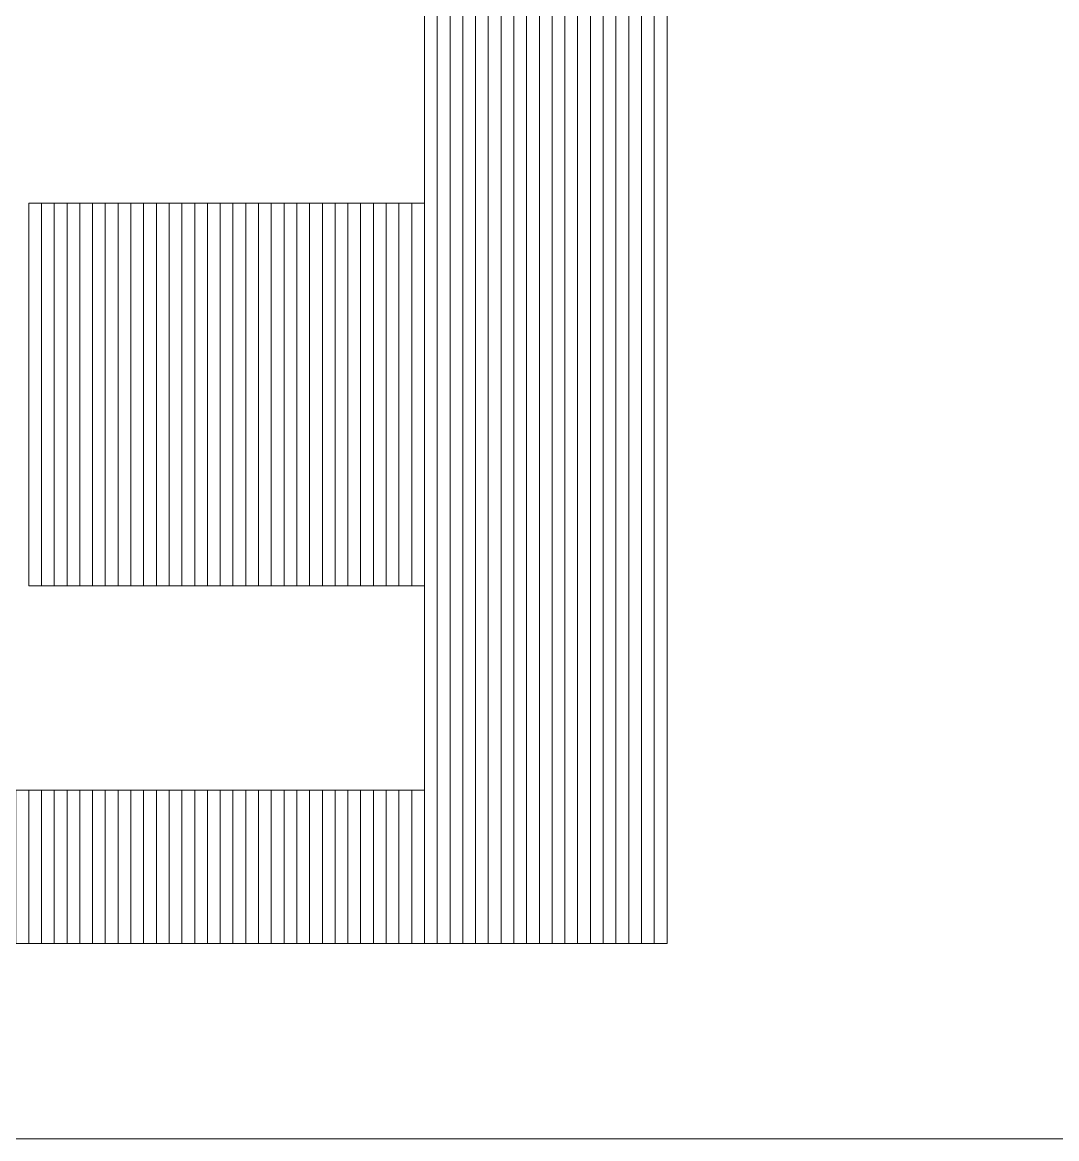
# Model space of a CAD drawing. Header units: millimetres. Extents: x -86 to 67, y -55 to 52.
# Drawn here: x 42.353 to 44.411, y -55.259 to -53.038 of the extents above; entities that cross this region are included whole.
import ezdxf

# ---------------------------------------------------------------- set-up
doc = ezdxf.new("R2010")
doc.units = ezdxf.units.MM
doc.header["$MEASUREMENT"] = 0
doc.layers.add('BG_OUTLINE', color=7, linetype='Continuous')
doc.layers.add('MA_PEN3', color=7, linetype='Continuous')

msp = doc.modelspace()

# ---------------------------------------------------------------- linework, layer by layer
at = {"layer": 'BG_OUTLINE', "color": 3, "lineweight": 9}
msp.add_open_spline([(-60.0926, 34.7331), (-60.0926, 34.7331), (63.7724, 34.7331), (63.7724, 34.7331), (63.7724, 34.7331), (64.585, 34.7336), (65.3646, 34.4113), (65.9396, 33.837), (65.9396, 33.837), (66.5146, 33.2627), (66.8379, 32.4797), (66.8384, 31.667), (66.8384, 31.667), (66.8384, 31.667), (66.8412, -52.28), (66.8412, -52.28), (66.8412, -52.28), (66.8412, -52.28), (66.8384, -52.1933), (66.8384, -52.1933), (66.8384, -52.1933), (66.8389, -53.006), (66.5166, -53.7856), (65.9424, -54.3606), (65.9424, -54.3606), (65.3681, -54.9356), (64.585, -55.2589), (63.7724, -55.2594), (63.7724, -55.2594), (63.7724, -55.2594), (-60.1869, -55.2594), (-60.1869, -55.2594), (-60.1869, -55.2594), (-60.1869, -55.2594), (-60.0853, -55.2518), (-60.0853, -55.2518), (-60.0853, -55.2518), (-60.8979, -55.2523), (-61.6775, -54.9299), (-62.2525, -54.3557), (-62.2525, -54.3557), (-62.8275, -53.7814), (-63.1508, -52.9984), (-63.1513, -52.1857), (-63.1513, -52.1857), (-63.1513, -52.1857), (-63.1587, 31.667), (-63.1587, 31.667), (-63.1587, 31.667), (-63.1592, 32.4797), (-62.8369, 33.2593), (-62.2626, 33.8343), (-62.2626, 33.8343), (-61.6883, 34.4093), (-60.9053, 34.7326), (-60.0926, 34.7331)], degree=3, knots=[0, 0, 0, 0, 0.071429, 0.071429, 0.071429, 0.071429, 0.142857, 0.142857, 0.142857, 0.142857, 0.214286, 0.214286, 0.214286, 0.214286, 0.285714, 0.285714, 0.285714, 0.285714, 0.357143, 0.357143, 0.357143, 0.357143, 0.428571, 0.428571, 0.428571, 0.428571, 0.5, 0.5, 0.5, 0.5, 0.571429, 0.571429, 0.571429, 0.571429, 0.642857, 0.642857, 0.642857, 0.642857, 0.714286, 0.714286, 0.714286, 0.714286, 0.785714, 0.785714, 0.785714, 0.785714, 0.857143, 0.857143, 0.857143, 0.857143, 0.928571, 0.928571, 0.928571, 0.928571, 1, 1, 1, 1], dxfattribs=at)
at = {"layer": 'MA_PEN3', "color": 5, "lineweight": 9}
for points in [[(43.3054, -54.8708), (43.3054, -54.8708), (43.28, -54.8708), (43.28, -54.8708), (43.28, -54.8708), (43.28, -54.8708), (43.28, -44.406), (43.28, -44.406), (43.28, -44.406), (43.28, -44.406), (43.3054, -44.406), (43.3054, -44.406), (43.3054, -44.406), (43.3054, -44.406), (43.3054, -54.8708), (43.3054, -54.8708)], [(43.3308, -54.8708), (43.3308, -54.8708), (43.3054, -54.8708), (43.3054, -54.8708), (43.3054, -54.8708), (43.3054, -54.8708), (43.3054, -44.406), (43.3054, -44.406), (43.3054, -44.406), (43.3054, -44.406), (43.3308, -44.406), (43.3308, -44.406), (43.3308, -44.406), (43.3308, -44.406), (43.3308, -54.8708), (43.3308, -54.8708)], [(43.3562, -54.8708), (43.3562, -54.8708), (43.3308, -54.8708), (43.3308, -54.8708), (43.3308, -54.8708), (43.3308, -54.8708), (43.3308, -44.406), (43.3308, -44.406), (43.3308, -44.406), (43.3308, -44.406), (43.3562, -44.406), (43.3562, -44.406), (43.3562, -44.406), (43.3562, -44.406), (43.3562, -54.8708), (43.3562, -54.8708)], [(43.3816, -54.8708), (43.3816, -54.8708), (43.3562, -54.8708), (43.3562, -54.8708), (43.3562, -54.8708), (43.3562, -54.8708), (43.3562, -44.406), (43.3562, -44.406), (43.3562, -44.406), (43.3562, -44.406), (43.3816, -44.406), (43.3816, -44.406), (43.3816, -44.406), (43.3816, -44.406), (43.3816, -54.8708), (43.3816, -54.8708)], [(43.407, -54.8708), (43.407, -54.8708), (43.3816, -54.8708), (43.3816, -54.8708), (43.3816, -54.8708), (43.3816, -54.8708), (43.3816, -44.406), (43.3816, -44.406), (43.3816, -44.406), (43.3816, -44.406), (43.407, -44.406), (43.407, -44.406), (43.407, -44.406), (43.407, -44.406), (43.407, -54.8708), (43.407, -54.8708)], [(43.4324, -54.8708), (43.4324, -54.8708), (43.407, -54.8708), (43.407, -54.8708), (43.407, -54.8708), (43.407, -54.8708), (43.407, -44.406), (43.407, -44.406), (43.407, -44.406), (43.407, -44.406), (43.4324, -44.406), (43.4324, -44.406), (43.4324, -44.406), (43.4324, -44.406), (43.4324, -54.8708), (43.4324, -54.8708)], [(43.4578, -54.8708), (43.4578, -54.8708), (43.4324, -54.8708), (43.4324, -54.8708), (43.4324, -54.8708), (43.4324, -54.8708), (43.4324, -44.406), (43.4324, -44.406), (43.4324, -44.406), (43.4324, -44.406), (43.4578, -44.406), (43.4578, -44.406), (43.4578, -44.406), (43.4578, -44.406), (43.4578, -54.8708), (43.4578, -54.8708)], [(43.4832, -54.8708), (43.4832, -54.8708), (43.4578, -54.8708), (43.4578, -54.8708), (43.4578, -54.8708), (43.4578, -54.8708), (43.4578, -44.406), (43.4578, -44.406), (43.4578, -44.406), (43.4578, -44.406), (43.4832, -44.406), (43.4832, -44.406), (43.4832, -44.406), (43.4832, -44.406), (43.4832, -54.8708), (43.4832, -54.8708)], [(43.5086, -54.8708), (43.5086, -54.8708), (43.4832, -54.8708), (43.4832, -54.8708), (43.4832, -54.8708), (43.4832, -54.8708), (43.4832, -44.406), (43.4832, -44.406), (43.4832, -44.406), (43.4832, -44.406), (43.5086, -44.406), (43.5086, -44.406), (43.5086, -44.406), (43.5086, -44.406), (43.5086, -54.8708), (43.5086, -54.8708)], [(43.534, -54.8708), (43.534, -54.8708), (43.5086, -54.8708), (43.5086, -54.8708), (43.5086, -54.8708), (43.5086, -54.8708), (43.5086, -44.406), (43.5086, -44.406), (43.5086, -44.406), (43.5086, -44.406), (43.534, -44.406), (43.534, -44.406), (43.534, -44.406), (43.534, -44.406), (43.534, -54.8708), (43.534, -54.8708)], [(43.5594, -54.8708), (43.5594, -54.8708), (43.534, -54.8708), (43.534, -54.8708), (43.534, -54.8708), (43.534, -54.8708), (43.534, -44.406), (43.534, -44.406), (43.534, -44.406), (43.534, -44.406), (43.5594, -44.406), (43.5594, -44.406), (43.5594, -44.406), (43.5594, -44.406), (43.5594, -54.8708), (43.5594, -54.8708)], [(43.5848, -54.8708), (43.5848, -54.8708), (43.5594, -54.8708), (43.5594, -54.8708), (43.5594, -54.8708), (43.5594, -54.8708), (43.5594, -44.406), (43.5594, -44.406), (43.5594, -44.406), (43.5594, -44.406), (43.5848, -44.406), (43.5848, -44.406), (43.5848, -44.406), (43.5848, -44.406), (43.5848, -54.8708), (43.5848, -54.8708)], [(43.6102, -54.8708), (43.6102, -54.8708), (43.5848, -54.8708), (43.5848, -54.8708), (43.5848, -54.8708), (43.5848, -54.8708), (43.5848, -44.406), (43.5848, -44.406), (43.5848, -44.406), (43.5848, -44.406), (43.6102, -44.406), (43.6102, -44.406), (43.6102, -44.406), (43.6102, -44.406), (43.6102, -54.8708), (43.6102, -54.8708)], [(43.6356, -54.8708), (43.6356, -54.8708), (43.6102, -54.8708), (43.6102, -54.8708), (43.6102, -54.8708), (43.6102, -54.8708), (43.6102, -44.406), (43.6102, -44.406), (43.6102, -44.406), (43.6102, -44.406), (43.6356, -44.406), (43.6356, -44.406), (43.6356, -44.406), (43.6356, -44.406), (43.6356, -54.8708), (43.6356, -54.8708)], [(43.1784, -54.8708), (43.1784, -54.8708), (43.153, -54.8708), (43.153, -54.8708), (43.153, -54.8708), (43.153, -54.8708), (43.153, -47.5556), (43.153, -47.5556), (43.153, -47.5556), (43.153, -47.5556), (43.1784, -47.5556), (43.1784, -47.5556), (43.1784, -47.5556), (43.1784, -47.5556), (43.1784, -54.8708), (43.1784, -54.8708)], [(43.2038, -54.8708), (43.2038, -54.8708), (43.1784, -54.8708), (43.1784, -54.8708), (43.1784, -54.8708), (43.1784, -54.8708), (43.1784, -47.5556), (43.1784, -47.5556), (43.1784, -47.5556), (43.1784, -47.5556), (43.2038, -47.5556), (43.2038, -47.5556), (43.2038, -47.5556), (43.2038, -47.5556), (43.2038, -54.8708), (43.2038, -54.8708)], [(43.2292, -54.8708), (43.2292, -54.8708), (43.2038, -54.8708), (43.2038, -54.8708), (43.2038, -54.8708), (43.2038, -54.8708), (43.2038, -47.5556), (43.2038, -47.5556), (43.2038, -47.5556), (43.2038, -47.5556), (43.2292, -47.5556), (43.2292, -47.5556), (43.2292, -47.5556), (43.2292, -47.5556), (43.2292, -54.8708), (43.2292, -54.8708)], [(43.2546, -54.8708), (43.2546, -54.8708), (43.2292, -54.8708), (43.2292, -54.8708), (43.2292, -54.8708), (43.2292, -54.8708), (43.2292, -47.5556), (43.2292, -47.5556), (43.2292, -47.5556), (43.2292, -47.5556), (43.2546, -47.5556), (43.2546, -47.5556), (43.2546, -47.5556), (43.2546, -47.5556), (43.2546, -54.8708), (43.2546, -54.8708)], [(43.28, -54.8708), (43.28, -54.8708), (43.2546, -54.8708), (43.2546, -54.8708), (43.2546, -54.8708), (43.2546, -54.8708), (43.2546, -47.5556), (43.2546, -47.5556), (43.2546, -47.5556), (43.2546, -47.5556), (43.28, -47.5556), (43.28, -47.5556), (43.28, -47.5556), (43.28, -47.5556), (43.28, -54.8708), (43.28, -54.8708)], [(42.391, -54.1596), (42.391, -54.1596), (42.3656, -54.1596), (42.3656, -54.1596), (42.3656, -54.1596), (42.3656, -54.1596), (42.3656, -53.3976), (42.3656, -53.3976), (42.3656, -53.3976), (42.3656, -53.3976), (42.391, -53.3976), (42.391, -53.3976), (42.391, -53.3976), (42.391, -53.3976), (42.391, -54.1596), (42.391, -54.1596)], [(42.4164, -54.1596), (42.4164, -54.1596), (42.391, -54.1596), (42.391, -54.1596), (42.391, -54.1596), (42.391, -54.1596), (42.391, -53.3976), (42.391, -53.3976), (42.391, -53.3976), (42.391, -53.3976), (42.4164, -53.3976), (42.4164, -53.3976), (42.4164, -53.3976), (42.4164, -53.3976), (42.4164, -54.1596), (42.4164, -54.1596)], [(42.4418, -54.1596), (42.4418, -54.1596), (42.4164, -54.1596), (42.4164, -54.1596), (42.4164, -54.1596), (42.4164, -54.1596), (42.4164, -53.3976), (42.4164, -53.3976), (42.4164, -53.3976), (42.4164, -53.3976), (42.4418, -53.3976), (42.4418, -53.3976), (42.4418, -53.3976), (42.4418, -53.3976), (42.4418, -54.1596), (42.4418, -54.1596)], [(42.4672, -54.1596), (42.4672, -54.1596), (42.4418, -54.1596), (42.4418, -54.1596), (42.4418, -54.1596), (42.4418, -54.1596), (42.4418, -53.3976), (42.4418, -53.3976), (42.4418, -53.3976), (42.4418, -53.3976), (42.4672, -53.3976), (42.4672, -53.3976), (42.4672, -53.3976), (42.4672, -53.3976), (42.4672, -54.1596), (42.4672, -54.1596)], [(42.4926, -54.1596), (42.4926, -54.1596), (42.4672, -54.1596), (42.4672, -54.1596), (42.4672, -54.1596), (42.4672, -54.1596), (42.4672, -53.3976), (42.4672, -53.3976), (42.4672, -53.3976), (42.4672, -53.3976), (42.4926, -53.3976), (42.4926, -53.3976), (42.4926, -53.3976), (42.4926, -53.3976), (42.4926, -54.1596), (42.4926, -54.1596)], [(42.518, -54.1596), (42.518, -54.1596), (42.4926, -54.1596), (42.4926, -54.1596), (42.4926, -54.1596), (42.4926, -54.1596), (42.4926, -53.3976), (42.4926, -53.3976), (42.4926, -53.3976), (42.4926, -53.3976), (42.518, -53.3976), (42.518, -53.3976), (42.518, -53.3976), (42.518, -53.3976), (42.518, -54.1596), (42.518, -54.1596)], [(42.5434, -54.1596), (42.5434, -54.1596), (42.518, -54.1596), (42.518, -54.1596), (42.518, -54.1596), (42.518, -54.1596), (42.518, -53.3976), (42.518, -53.3976), (42.518, -53.3976), (42.518, -53.3976), (42.5434, -53.3976), (42.5434, -53.3976), (42.5434, -53.3976), (42.5434, -53.3976), (42.5434, -54.1596), (42.5434, -54.1596)], [(42.5688, -54.1596), (42.5688, -54.1596), (42.5434, -54.1596), (42.5434, -54.1596), (42.5434, -54.1596), (42.5434, -54.1596), (42.5434, -53.3976), (42.5434, -53.3976), (42.5434, -53.3976), (42.5434, -53.3976), (42.5688, -53.3976), (42.5688, -53.3976), (42.5688, -53.3976), (42.5688, -53.3976), (42.5688, -54.1596), (42.5688, -54.1596)], [(42.5942, -54.1596), (42.5942, -54.1596), (42.5688, -54.1596), (42.5688, -54.1596), (42.5688, -54.1596), (42.5688, -54.1596), (42.5688, -53.3976), (42.5688, -53.3976), (42.5688, -53.3976), (42.5688, -53.3976), (42.5942, -53.3976), (42.5942, -53.3976), (42.5942, -53.3976), (42.5942, -53.3976), (42.5942, -54.1596), (42.5942, -54.1596)], [(42.6196, -54.1596), (42.6196, -54.1596), (42.5942, -54.1596), (42.5942, -54.1596), (42.5942, -54.1596), (42.5942, -54.1596), (42.5942, -53.3976), (42.5942, -53.3976), (42.5942, -53.3976), (42.5942, -53.3976), (42.6196, -53.3976), (42.6196, -53.3976), (42.6196, -53.3976), (42.6196, -53.3976), (42.6196, -54.1596), (42.6196, -54.1596)], [(42.645, -54.1596), (42.645, -54.1596), (42.6196, -54.1596), (42.6196, -54.1596), (42.6196, -54.1596), (42.6196, -54.1596), (42.6196, -53.3976), (42.6196, -53.3976), (42.6196, -53.3976), (42.6196, -53.3976), (42.645, -53.3976), (42.645, -53.3976), (42.645, -53.3976), (42.645, -53.3976), (42.645, -54.1596), (42.645, -54.1596)], [(42.6704, -54.1596), (42.6704, -54.1596), (42.645, -54.1596), (42.645, -54.1596), (42.645, -54.1596), (42.645, -54.1596), (42.645, -53.3976), (42.645, -53.3976), (42.645, -53.3976), (42.645, -53.3976), (42.6704, -53.3976), (42.6704, -53.3976), (42.6704, -53.3976), (42.6704, -53.3976), (42.6704, -54.1596), (42.6704, -54.1596)], [(42.6958, -54.1596), (42.6958, -54.1596), (42.6704, -54.1596), (42.6704, -54.1596), (42.6704, -54.1596), (42.6704, -54.1596), (42.6704, -53.3976), (42.6704, -53.3976), (42.6704, -53.3976), (42.6704, -53.3976), (42.6958, -53.3976), (42.6958, -53.3976), (42.6958, -53.3976), (42.6958, -53.3976), (42.6958, -54.1596), (42.6958, -54.1596)], [(42.7212, -54.1596), (42.7212, -54.1596), (42.6958, -54.1596), (42.6958, -54.1596), (42.6958, -54.1596), (42.6958, -54.1596), (42.6958, -53.3976), (42.6958, -53.3976), (42.6958, -53.3976), (42.6958, -53.3976), (42.7212, -53.3976), (42.7212, -53.3976), (42.7212, -53.3976), (42.7212, -53.3976), (42.7212, -54.1596), (42.7212, -54.1596)], [(42.7466, -54.1596), (42.7466, -54.1596), (42.7212, -54.1596), (42.7212, -54.1596), (42.7212, -54.1596), (42.7212, -54.1596), (42.7212, -53.3976), (42.7212, -53.3976), (42.7212, -53.3976), (42.7212, -53.3976), (42.7466, -53.3976), (42.7466, -53.3976), (42.7466, -53.3976), (42.7466, -53.3976), (42.7466, -54.1596), (42.7466, -54.1596)], [(42.772, -54.1596), (42.772, -54.1596), (42.7466, -54.1596), (42.7466, -54.1596), (42.7466, -54.1596), (42.7466, -54.1596), (42.7466, -53.3976), (42.7466, -53.3976), (42.7466, -53.3976), (42.7466, -53.3976), (42.772, -53.3976), (42.772, -53.3976), (42.772, -53.3976), (42.772, -53.3976), (42.772, -54.1596), (42.772, -54.1596)], [(42.7974, -54.1596), (42.7974, -54.1596), (42.772, -54.1596), (42.772, -54.1596), (42.772, -54.1596), (42.772, -54.1596), (42.772, -53.3976), (42.772, -53.3976), (42.772, -53.3976), (42.772, -53.3976), (42.7974, -53.3976), (42.7974, -53.3976), (42.7974, -53.3976), (42.7974, -53.3976), (42.7974, -54.1596), (42.7974, -54.1596)], [(42.8228, -54.1596), (42.8228, -54.1596), (42.7974, -54.1596), (42.7974, -54.1596), (42.7974, -54.1596), (42.7974, -54.1596), (42.7974, -53.3976), (42.7974, -53.3976), (42.7974, -53.3976), (42.7974, -53.3976), (42.8228, -53.3976), (42.8228, -53.3976), (42.8228, -53.3976), (42.8228, -53.3976), (42.8228, -54.1596), (42.8228, -54.1596)], [(42.8482, -54.1596), (42.8482, -54.1596), (42.8228, -54.1596), (42.8228, -54.1596), (42.8228, -54.1596), (42.8228, -54.1596), (42.8228, -53.3976), (42.8228, -53.3976), (42.8228, -53.3976), (42.8228, -53.3976), (42.8482, -53.3976), (42.8482, -53.3976), (42.8482, -53.3976), (42.8482, -53.3976), (42.8482, -54.1596), (42.8482, -54.1596)], [(42.8736, -54.1596), (42.8736, -54.1596), (42.8482, -54.1596), (42.8482, -54.1596), (42.8482, -54.1596), (42.8482, -54.1596), (42.8482, -53.3976), (42.8482, -53.3976), (42.8482, -53.3976), (42.8482, -53.3976), (42.8736, -53.3976), (42.8736, -53.3976), (42.8736, -53.3976), (42.8736, -53.3976), (42.8736, -54.1596), (42.8736, -54.1596)], [(42.899, -54.1596), (42.899, -54.1596), (42.8736, -54.1596), (42.8736, -54.1596), (42.8736, -54.1596), (42.8736, -54.1596), (42.8736, -53.3976), (42.8736, -53.3976), (42.8736, -53.3976), (42.8736, -53.3976), (42.899, -53.3976), (42.899, -53.3976), (42.899, -53.3976), (42.899, -53.3976), (42.899, -54.1596), (42.899, -54.1596)], [(42.9244, -54.1596), (42.9244, -54.1596), (42.899, -54.1596), (42.899, -54.1596), (42.899, -54.1596), (42.899, -54.1596), (42.899, -53.3976), (42.899, -53.3976), (42.899, -53.3976), (42.899, -53.3976), (42.9244, -53.3976), (42.9244, -53.3976), (42.9244, -53.3976), (42.9244, -53.3976), (42.9244, -54.1596), (42.9244, -54.1596)], [(42.9498, -54.1596), (42.9498, -54.1596), (42.9244, -54.1596), (42.9244, -54.1596), (42.9244, -54.1596), (42.9244, -54.1596), (42.9244, -53.3976), (42.9244, -53.3976), (42.9244, -53.3976), (42.9244, -53.3976), (42.9498, -53.3976), (42.9498, -53.3976), (42.9498, -53.3976), (42.9498, -53.3976), (42.9498, -54.1596), (42.9498, -54.1596)], [(42.9752, -54.1596), (42.9752, -54.1596), (42.9498, -54.1596), (42.9498, -54.1596), (42.9498, -54.1596), (42.9498, -54.1596), (42.9498, -53.3976), (42.9498, -53.3976), (42.9498, -53.3976), (42.9498, -53.3976), (42.9752, -53.3976), (42.9752, -53.3976), (42.9752, -53.3976), (42.9752, -53.3976), (42.9752, -54.1596), (42.9752, -54.1596)], [(43.0006, -54.1596), (43.0006, -54.1596), (42.9752, -54.1596), (42.9752, -54.1596), (42.9752, -54.1596), (42.9752, -54.1596), (42.9752, -53.3976), (42.9752, -53.3976), (42.9752, -53.3976), (42.9752, -53.3976), (43.0006, -53.3976), (43.0006, -53.3976), (43.0006, -53.3976), (43.0006, -53.3976), (43.0006, -54.1596), (43.0006, -54.1596)], [(43.026, -54.1596), (43.026, -54.1596), (43.0006, -54.1596), (43.0006, -54.1596), (43.0006, -54.1596), (43.0006, -54.1596), (43.0006, -53.3976), (43.0006, -53.3976), (43.0006, -53.3976), (43.0006, -53.3976), (43.026, -53.3976), (43.026, -53.3976), (43.026, -53.3976), (43.026, -53.3976), (43.026, -54.1596), (43.026, -54.1596)], [(43.0514, -54.1596), (43.0514, -54.1596), (43.026, -54.1596), (43.026, -54.1596), (43.026, -54.1596), (43.026, -54.1596), (43.026, -53.3976), (43.026, -53.3976), (43.026, -53.3976), (43.026, -53.3976), (43.0514, -53.3976), (43.0514, -53.3976), (43.0514, -53.3976), (43.0514, -53.3976), (43.0514, -54.1596), (43.0514, -54.1596)], [(43.0768, -54.1596), (43.0768, -54.1596), (43.0514, -54.1596), (43.0514, -54.1596), (43.0514, -54.1596), (43.0514, -54.1596), (43.0514, -53.3976), (43.0514, -53.3976), (43.0514, -53.3976), (43.0514, -53.3976), (43.0768, -53.3976), (43.0768, -53.3976), (43.0768, -53.3976), (43.0768, -53.3976), (43.0768, -54.1596), (43.0768, -54.1596)], [(43.1022, -54.1596), (43.1022, -54.1596), (43.0768, -54.1596), (43.0768, -54.1596), (43.0768, -54.1596), (43.0768, -54.1596), (43.0768, -53.3976), (43.0768, -53.3976), (43.0768, -53.3976), (43.0768, -53.3976), (43.1022, -53.3976), (43.1022, -53.3976), (43.1022, -53.3976), (43.1022, -53.3976), (43.1022, -54.1596), (43.1022, -54.1596)], [(43.1276, -54.1596), (43.1276, -54.1596), (43.1022, -54.1596), (43.1022, -54.1596), (43.1022, -54.1596), (43.1022, -54.1596), (43.1022, -53.3976), (43.1022, -53.3976), (43.1022, -53.3976), (43.1022, -53.3976), (43.1276, -53.3976), (43.1276, -53.3976), (43.1276, -53.3976), (43.1276, -53.3976), (43.1276, -54.1596), (43.1276, -54.1596)], [(43.153, -54.1596), (43.153, -54.1596), (43.1276, -54.1596), (43.1276, -54.1596), (43.1276, -54.1596), (43.1276, -54.1596), (43.1276, -53.3976), (43.1276, -53.3976), (43.1276, -53.3976), (43.1276, -53.3976), (43.153, -53.3976), (43.153, -53.3976), (43.153, -53.3976), (43.153, -53.3976), (43.153, -54.1596), (43.153, -54.1596)], [(42.3656, -54.8708), (42.3656, -54.8708), (42.3402, -54.8708), (42.3402, -54.8708), (42.3402, -54.8708), (42.3402, -54.8708), (42.3402, -54.566), (42.3402, -54.566), (42.3402, -54.566), (42.3402, -54.566), (42.3656, -54.566), (42.3656, -54.566), (42.3656, -54.566), (42.3656, -54.566), (42.3656, -54.8708), (42.3656, -54.8708)], [(42.391, -54.8708), (42.391, -54.8708), (42.3656, -54.8708), (42.3656, -54.8708), (42.3656, -54.8708), (42.3656, -54.8708), (42.3656, -54.566), (42.3656, -54.566), (42.3656, -54.566), (42.3656, -54.566), (42.391, -54.566), (42.391, -54.566), (42.391, -54.566), (42.391, -54.566), (42.391, -54.8708), (42.391, -54.8708)], [(42.4164, -54.8708), (42.4164, -54.8708), (42.391, -54.8708), (42.391, -54.8708), (42.391, -54.8708), (42.391, -54.8708), (42.391, -54.566), (42.391, -54.566), (42.391, -54.566), (42.391, -54.566), (42.4164, -54.566), (42.4164, -54.566), (42.4164, -54.566), (42.4164, -54.566), (42.4164, -54.8708), (42.4164, -54.8708)], [(42.4418, -54.8708), (42.4418, -54.8708), (42.4164, -54.8708), (42.4164, -54.8708), (42.4164, -54.8708), (42.4164, -54.8708), (42.4164, -54.566), (42.4164, -54.566), (42.4164, -54.566), (42.4164, -54.566), (42.4418, -54.566), (42.4418, -54.566), (42.4418, -54.566), (42.4418, -54.566), (42.4418, -54.8708), (42.4418, -54.8708)], [(42.4672, -54.8708), (42.4672, -54.8708), (42.4418, -54.8708), (42.4418, -54.8708), (42.4418, -54.8708), (42.4418, -54.8708), (42.4418, -54.566), (42.4418, -54.566), (42.4418, -54.566), (42.4418, -54.566), (42.4672, -54.566), (42.4672, -54.566), (42.4672, -54.566), (42.4672, -54.566), (42.4672, -54.8708), (42.4672, -54.8708)], [(42.4926, -54.8708), (42.4926, -54.8708), (42.4672, -54.8708), (42.4672, -54.8708), (42.4672, -54.8708), (42.4672, -54.8708), (42.4672, -54.566), (42.4672, -54.566), (42.4672, -54.566), (42.4672, -54.566), (42.4926, -54.566), (42.4926, -54.566), (42.4926, -54.566), (42.4926, -54.566), (42.4926, -54.8708), (42.4926, -54.8708)], [(42.518, -54.8708), (42.518, -54.8708), (42.4926, -54.8708), (42.4926, -54.8708), (42.4926, -54.8708), (42.4926, -54.8708), (42.4926, -54.566), (42.4926, -54.566), (42.4926, -54.566), (42.4926, -54.566), (42.518, -54.566), (42.518, -54.566), (42.518, -54.566), (42.518, -54.566), (42.518, -54.8708), (42.518, -54.8708)], [(42.5434, -54.8708), (42.5434, -54.8708), (42.518, -54.8708), (42.518, -54.8708), (42.518, -54.8708), (42.518, -54.8708), (42.518, -54.566), (42.518, -54.566), (42.518, -54.566), (42.518, -54.566), (42.5434, -54.566), (42.5434, -54.566), (42.5434, -54.566), (42.5434, -54.566), (42.5434, -54.8708), (42.5434, -54.8708)], [(42.5688, -54.8708), (42.5688, -54.8708), (42.5434, -54.8708), (42.5434, -54.8708), (42.5434, -54.8708), (42.5434, -54.8708), (42.5434, -54.566), (42.5434, -54.566), (42.5434, -54.566), (42.5434, -54.566), (42.5688, -54.566), (42.5688, -54.566), (42.5688, -54.566), (42.5688, -54.566), (42.5688, -54.8708), (42.5688, -54.8708)], [(42.5942, -54.8708), (42.5942, -54.8708), (42.5688, -54.8708), (42.5688, -54.8708), (42.5688, -54.8708), (42.5688, -54.8708), (42.5688, -54.566), (42.5688, -54.566), (42.5688, -54.566), (42.5688, -54.566), (42.5942, -54.566), (42.5942, -54.566), (42.5942, -54.566), (42.5942, -54.566), (42.5942, -54.8708), (42.5942, -54.8708)], [(42.6196, -54.8708), (42.6196, -54.8708), (42.5942, -54.8708), (42.5942, -54.8708), (42.5942, -54.8708), (42.5942, -54.8708), (42.5942, -54.566), (42.5942, -54.566), (42.5942, -54.566), (42.5942, -54.566), (42.6196, -54.566), (42.6196, -54.566), (42.6196, -54.566), (42.6196, -54.566), (42.6196, -54.8708), (42.6196, -54.8708)], [(42.645, -54.8708), (42.645, -54.8708), (42.6196, -54.8708), (42.6196, -54.8708), (42.6196, -54.8708), (42.6196, -54.8708), (42.6196, -54.566), (42.6196, -54.566), (42.6196, -54.566), (42.6196, -54.566), (42.645, -54.566), (42.645, -54.566), (42.645, -54.566), (42.645, -54.566), (42.645, -54.8708), (42.645, -54.8708)], [(42.6704, -54.8708), (42.6704, -54.8708), (42.645, -54.8708), (42.645, -54.8708), (42.645, -54.8708), (42.645, -54.8708), (42.645, -54.566), (42.645, -54.566), (42.645, -54.566), (42.645, -54.566), (42.6704, -54.566), (42.6704, -54.566), (42.6704, -54.566), (42.6704, -54.566), (42.6704, -54.8708), (42.6704, -54.8708)], [(42.6958, -54.8708), (42.6958, -54.8708), (42.6704, -54.8708), (42.6704, -54.8708), (42.6704, -54.8708), (42.6704, -54.8708), (42.6704, -54.566), (42.6704, -54.566), (42.6704, -54.566), (42.6704, -54.566), (42.6958, -54.566), (42.6958, -54.566), (42.6958, -54.566), (42.6958, -54.566), (42.6958, -54.8708), (42.6958, -54.8708)], [(42.7212, -54.8708), (42.7212, -54.8708), (42.6958, -54.8708), (42.6958, -54.8708), (42.6958, -54.8708), (42.6958, -54.8708), (42.6958, -54.566), (42.6958, -54.566), (42.6958, -54.566), (42.6958, -54.566), (42.7212, -54.566), (42.7212, -54.566), (42.7212, -54.566), (42.7212, -54.566), (42.7212, -54.8708), (42.7212, -54.8708)], [(42.7466, -54.8708), (42.7466, -54.8708), (42.7212, -54.8708), (42.7212, -54.8708), (42.7212, -54.8708), (42.7212, -54.8708), (42.7212, -54.566), (42.7212, -54.566), (42.7212, -54.566), (42.7212, -54.566), (42.7466, -54.566), (42.7466, -54.566), (42.7466, -54.566), (42.7466, -54.566), (42.7466, -54.8708), (42.7466, -54.8708)], [(42.772, -54.8708), (42.772, -54.8708), (42.7466, -54.8708), (42.7466, -54.8708), (42.7466, -54.8708), (42.7466, -54.8708), (42.7466, -54.566), (42.7466, -54.566), (42.7466, -54.566), (42.7466, -54.566), (42.772, -54.566), (42.772, -54.566), (42.772, -54.566), (42.772, -54.566), (42.772, -54.8708), (42.772, -54.8708)], [(42.7974, -54.8708), (42.7974, -54.8708), (42.772, -54.8708), (42.772, -54.8708), (42.772, -54.8708), (42.772, -54.8708), (42.772, -54.566), (42.772, -54.566), (42.772, -54.566), (42.772, -54.566), (42.7974, -54.566), (42.7974, -54.566), (42.7974, -54.566), (42.7974, -54.566), (42.7974, -54.8708), (42.7974, -54.8708)], [(42.8228, -54.8708), (42.8228, -54.8708), (42.7974, -54.8708), (42.7974, -54.8708), (42.7974, -54.8708), (42.7974, -54.8708), (42.7974, -54.566), (42.7974, -54.566), (42.7974, -54.566), (42.7974, -54.566), (42.8228, -54.566), (42.8228, -54.566), (42.8228, -54.566), (42.8228, -54.566), (42.8228, -54.8708), (42.8228, -54.8708)], [(42.8482, -54.8708), (42.8482, -54.8708), (42.8228, -54.8708), (42.8228, -54.8708), (42.8228, -54.8708), (42.8228, -54.8708), (42.8228, -54.566), (42.8228, -54.566), (42.8228, -54.566), (42.8228, -54.566), (42.8482, -54.566), (42.8482, -54.566), (42.8482, -54.566), (42.8482, -54.566), (42.8482, -54.8708), (42.8482, -54.8708)], [(42.8736, -54.8708), (42.8736, -54.8708), (42.8482, -54.8708), (42.8482, -54.8708), (42.8482, -54.8708), (42.8482, -54.8708), (42.8482, -54.566), (42.8482, -54.566), (42.8482, -54.566), (42.8482, -54.566), (42.8736, -54.566), (42.8736, -54.566), (42.8736, -54.566), (42.8736, -54.566), (42.8736, -54.8708), (42.8736, -54.8708)], [(42.899, -54.8708), (42.899, -54.8708), (42.8736, -54.8708), (42.8736, -54.8708), (42.8736, -54.8708), (42.8736, -54.8708), (42.8736, -54.566), (42.8736, -54.566), (42.8736, -54.566), (42.8736, -54.566), (42.899, -54.566), (42.899, -54.566), (42.899, -54.566), (42.899, -54.566), (42.899, -54.8708), (42.899, -54.8708)], [(42.9244, -54.8708), (42.9244, -54.8708), (42.899, -54.8708), (42.899, -54.8708), (42.899, -54.8708), (42.899, -54.8708), (42.899, -54.566), (42.899, -54.566), (42.899, -54.566), (42.899, -54.566), (42.9244, -54.566), (42.9244, -54.566), (42.9244, -54.566), (42.9244, -54.566), (42.9244, -54.8708), (42.9244, -54.8708)], [(42.9498, -54.8708), (42.9498, -54.8708), (42.9244, -54.8708), (42.9244, -54.8708), (42.9244, -54.8708), (42.9244, -54.8708), (42.9244, -54.566), (42.9244, -54.566), (42.9244, -54.566), (42.9244, -54.566), (42.9498, -54.566), (42.9498, -54.566), (42.9498, -54.566), (42.9498, -54.566), (42.9498, -54.8708), (42.9498, -54.8708)], [(42.9752, -54.8708), (42.9752, -54.8708), (42.9498, -54.8708), (42.9498, -54.8708), (42.9498, -54.8708), (42.9498, -54.8708), (42.9498, -54.566), (42.9498, -54.566), (42.9498, -54.566), (42.9498, -54.566), (42.9752, -54.566), (42.9752, -54.566), (42.9752, -54.566), (42.9752, -54.566), (42.9752, -54.8708), (42.9752, -54.8708)], [(43.0006, -54.8708), (43.0006, -54.8708), (42.9752, -54.8708), (42.9752, -54.8708), (42.9752, -54.8708), (42.9752, -54.8708), (42.9752, -54.566), (42.9752, -54.566), (42.9752, -54.566), (42.9752, -54.566), (43.0006, -54.566), (43.0006, -54.566), (43.0006, -54.566), (43.0006, -54.566), (43.0006, -54.8708), (43.0006, -54.8708)], [(43.026, -54.8708), (43.026, -54.8708), (43.0006, -54.8708), (43.0006, -54.8708), (43.0006, -54.8708), (43.0006, -54.8708), (43.0006, -54.566), (43.0006, -54.566), (43.0006, -54.566), (43.0006, -54.566), (43.026, -54.566), (43.026, -54.566), (43.026, -54.566), (43.026, -54.566), (43.026, -54.8708), (43.026, -54.8708)], [(43.0514, -54.8708), (43.0514, -54.8708), (43.026, -54.8708), (43.026, -54.8708), (43.026, -54.8708), (43.026, -54.8708), (43.026, -54.566), (43.026, -54.566), (43.026, -54.566), (43.026, -54.566), (43.0514, -54.566), (43.0514, -54.566), (43.0514, -54.566), (43.0514, -54.566), (43.0514, -54.8708), (43.0514, -54.8708)], [(43.0768, -54.8708), (43.0768, -54.8708), (43.0514, -54.8708), (43.0514, -54.8708), (43.0514, -54.8708), (43.0514, -54.8708), (43.0514, -54.566), (43.0514, -54.566), (43.0514, -54.566), (43.0514, -54.566), (43.0768, -54.566), (43.0768, -54.566), (43.0768, -54.566), (43.0768, -54.566), (43.0768, -54.8708), (43.0768, -54.8708)], [(43.1022, -54.8708), (43.1022, -54.8708), (43.0768, -54.8708), (43.0768, -54.8708), (43.0768, -54.8708), (43.0768, -54.8708), (43.0768, -54.566), (43.0768, -54.566), (43.0768, -54.566), (43.0768, -54.566), (43.1022, -54.566), (43.1022, -54.566), (43.1022, -54.566), (43.1022, -54.566), (43.1022, -54.8708), (43.1022, -54.8708)], [(43.1276, -54.8708), (43.1276, -54.8708), (43.1022, -54.8708), (43.1022, -54.8708), (43.1022, -54.8708), (43.1022, -54.8708), (43.1022, -54.566), (43.1022, -54.566), (43.1022, -54.566), (43.1022, -54.566), (43.1276, -54.566), (43.1276, -54.566), (43.1276, -54.566), (43.1276, -54.566), (43.1276, -54.8708), (43.1276, -54.8708)], [(43.153, -54.8708), (43.153, -54.8708), (43.1276, -54.8708), (43.1276, -54.8708), (43.1276, -54.8708), (43.1276, -54.8708), (43.1276, -54.566), (43.1276, -54.566), (43.1276, -54.566), (43.1276, -54.566), (43.153, -54.566), (43.153, -54.566), (43.153, -54.566), (43.153, -54.566), (43.153, -54.8708), (43.153, -54.8708)]]:
    msp.add_open_spline(points, degree=3, knots=[0, 0, 0, 0, 0.25, 0.25, 0.25, 0.25, 0.5, 0.5, 0.5, 0.5, 0.75, 0.75, 0.75, 0.75, 1, 1, 1, 1], dxfattribs=at)

doc.saveas('drawing.dxf')
